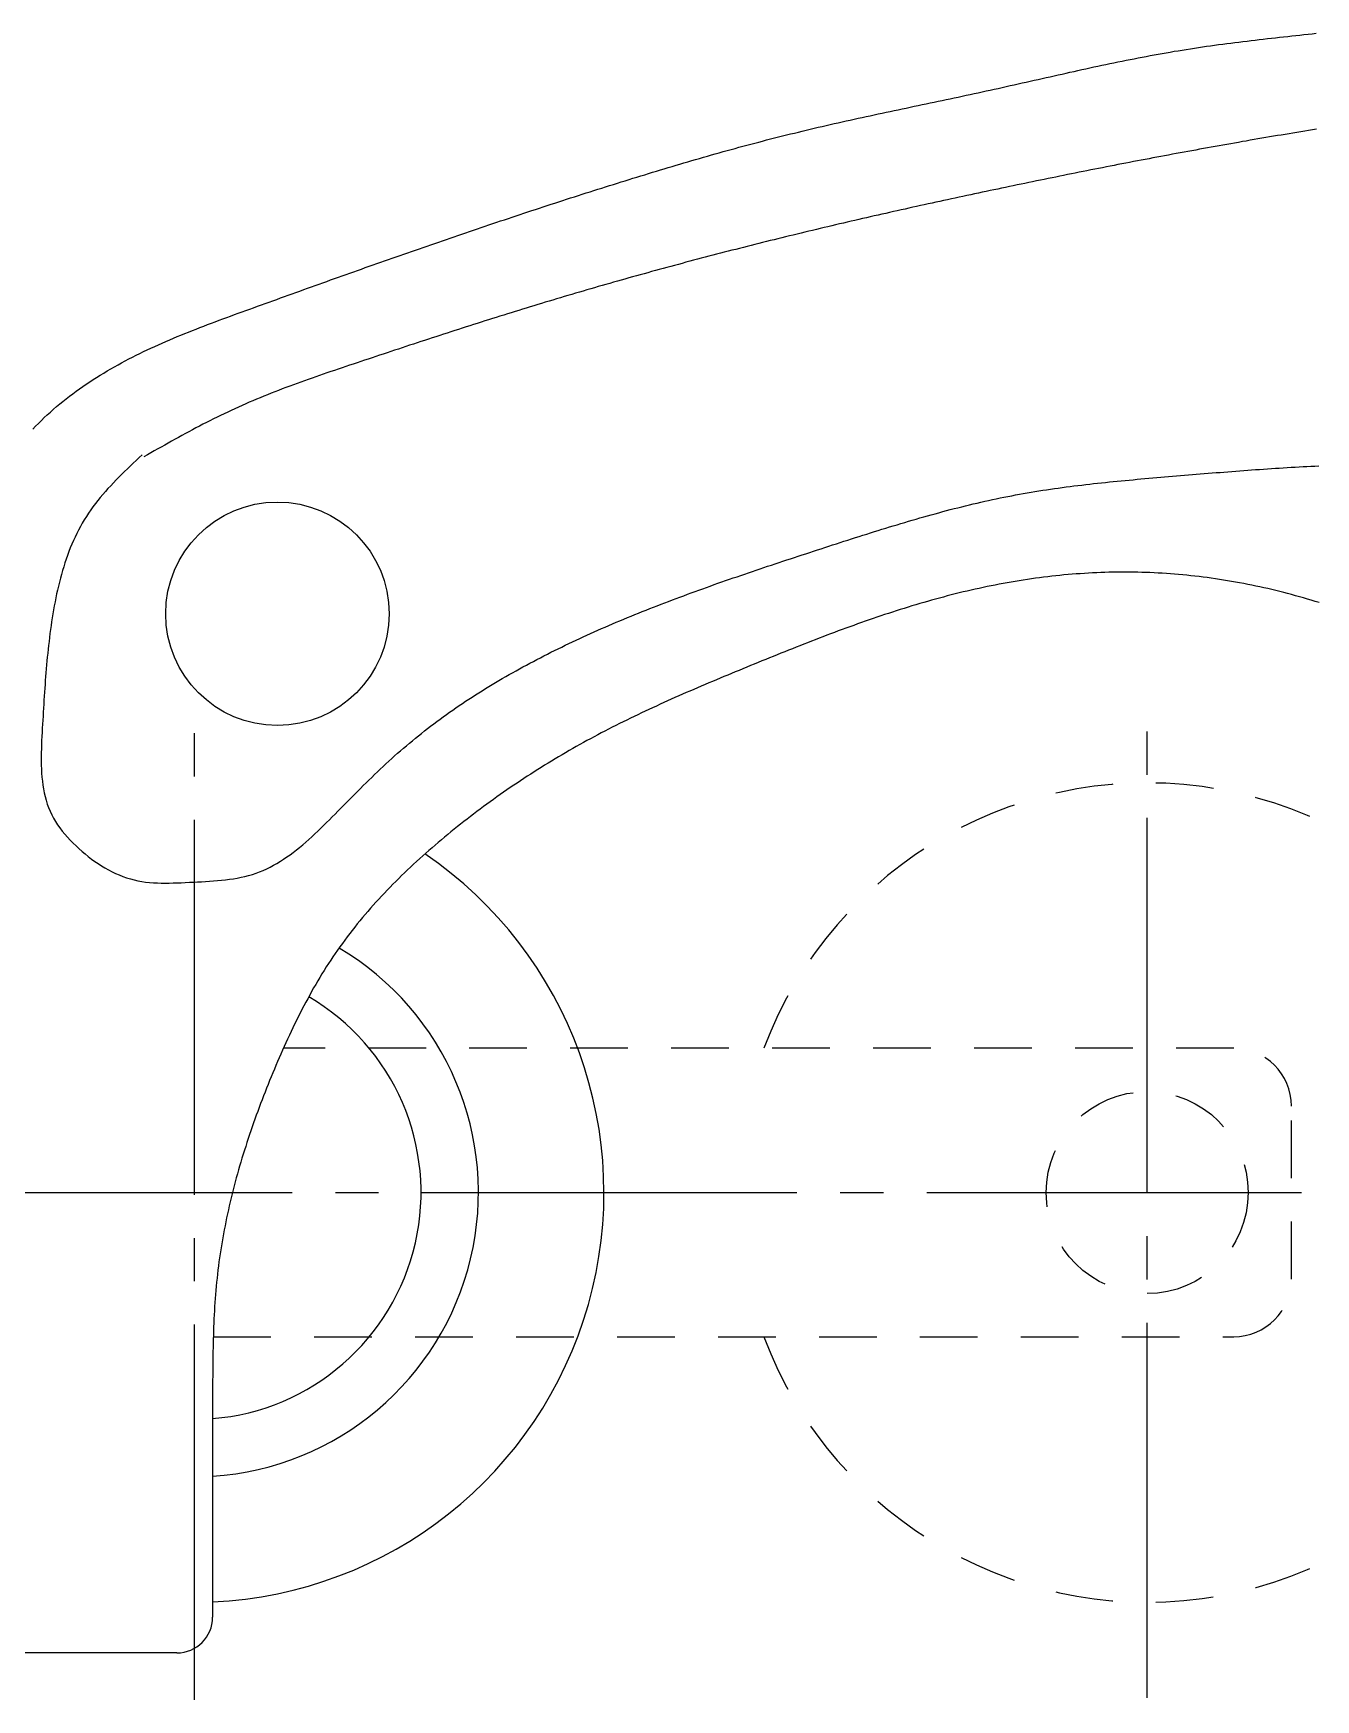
# Model space of a CAD drawing. Extents: x 71 to 290, y 122 to 219.
# Drawn here: x 205.8 to 250.3, y 160.7 to 218.4 of the extents above; entities that cross this region are included whole.
import ezdxf

# ---------------------------------------------------------------- set-up
doc = ezdxf.new("R2010")
doc.units = 0
doc.linetypes.add('CENTER', pattern=[17.5, 13, -1.5, 1.5, -1.5])
doc.linetypes.add('DASHED', pattern=[3.5, 2, -1.5])
doc.layers.get('0').update_dxf_attribs({"linetype": 'CONTINUOUS'})
doc.layers.add('CENTER', color=1, linetype='CENTER')

msp = doc.modelspace()

# ---------------------------------------------------------------- linework, layer by layer
at = {"color": 3, "linetype": 'DASHED'}
for p, q in [((247.459, 183.242), (214.515, 183.242)), ((249.459, 175.242), (249.459, 181.242)), ((212.083, 173.242), (247.459, 173.242))]:
    msp.add_line(p, q, dxfattribs=at)
at = {"linetype": 'CONTINUOUS'}
for p, q in [((212.06, 170.882), (212.06, 163.523)), ((210.824, 162.287), (174.121, 162.287))]:
    msp.add_line(p, q, dxfattribs=at)
for points in [[(205.826, 204.698, 0), (205.923, 204.801, 0), (206.022, 204.903, 0), (206.123, 205.003, 0), (206.225, 205.102, 0), (206.329, 205.199, 0), (206.434, 205.295, 0), (206.541, 205.39, 0), (206.649, 205.483, 0), (206.759, 205.575, 0), (206.87, 205.665, 0), (206.982, 205.754, 0), (207.096, 205.842, 0), (207.21, 205.928, 0), (207.326, 206.013, 0), (207.442, 206.097, 0), (207.56, 206.179, 0), (207.679, 206.26, 0), (207.798, 206.34, 0), (207.919, 206.419, 0), (208.04, 206.496, 0), (208.162, 206.572, 0), (208.284, 206.646, 0), (208.407, 206.719, 0), (208.531, 206.792, 0), (208.655, 206.862, 0), (208.78, 206.932, 0), (208.906, 207, 0), (209.031, 207.068, 0), (209.157, 207.134, 0), (209.284, 207.199, 0), (209.411, 207.263, 0), (209.539, 207.326, 0), (209.666, 207.388, 0), (209.795, 207.449, 0), (209.923, 207.509, 0), (210.052, 207.569, 0), (210.181, 207.627, 0), (210.311, 207.685, 0), (210.441, 207.741, 0), (210.571, 207.798, 0), (210.702, 207.853, 0), (210.832, 207.908, 0), (210.963, 207.962, 0), (211.095, 208.015, 0), (211.226, 208.068, 0), (211.358, 208.12, 0), (211.49, 208.172, 0), (211.622, 208.224, 0), (211.754, 208.274, 0), (211.887, 208.325, 0), (212.019, 208.375, 0), (212.152, 208.425, 0), (212.285, 208.474, 0), (212.418, 208.524, 0), (212.551, 208.573, 0), (212.684, 208.621, 0), (212.817, 208.67, 0), (212.95, 208.718, 0), (213.083, 208.767, 0), (213.217, 208.815, 0), (213.35, 208.864, 0), (213.483, 208.912, 0), (213.617, 208.96, 0), (213.75, 209.008, 0), (213.883, 209.056, 0), (214.017, 209.105, 0), (214.15, 209.153, 0), (214.283, 209.201, 0), (214.417, 209.249, 0), (214.55, 209.297, 0), (214.684, 209.345, 0), (214.817, 209.393, 0), (214.95, 209.441, 0), (215.084, 209.489, 0), (215.217, 209.537, 0), (215.351, 209.585, 0), (215.484, 209.633, 0), (215.618, 209.681, 0), (215.751, 209.728, 0), (215.885, 209.776, 0), (216.018, 209.824, 0), (216.152, 209.872, 0), (216.285, 209.919, 0), (216.419, 209.967, 0), (216.552, 210.014, 0), (216.686, 210.062, 0), (216.82, 210.109, 0), (216.953, 210.157, 0), (217.087, 210.204, 0), (217.22, 210.251, 0), (217.354, 210.299, 0), (217.488, 210.346, 0), (217.621, 210.393, 0), (217.755, 210.44, 0), (217.889, 210.487, 0), (218.023, 210.534, 0), (218.156, 210.581, 0), (218.29, 210.628, 0), (218.424, 210.675, 0), (218.558, 210.722, 0), (218.692, 210.769, 0), (218.825, 210.815, 0), (218.959, 210.862, 0), (219.093, 210.909, 0), (219.227, 210.955, 0), (219.361, 211.002, 0), (219.495, 211.048, 0), (219.629, 211.094, 0), (219.763, 211.141, 0), (219.897, 211.187, 0), (220.031, 211.233, 0), (220.165, 211.279, 0), (220.299, 211.325, 0), (220.433, 211.371, 0), (220.567, 211.417, 0), (220.702, 211.463, 0), (220.836, 211.509, 0), (220.97, 211.554, 0), (221.104, 211.6, 0), (221.238, 211.645, 0), (221.373, 211.691, 0), (221.507, 211.736, 0), (221.641, 211.782, 0), (221.776, 211.827, 0), (221.91, 211.872, 0), (222.045, 211.917, 0), (222.179, 211.962, 0), (222.313, 212.007, 0), (222.448, 212.052, 0), (222.582, 212.097, 0), (222.717, 212.141, 0), (222.852, 212.186, 0), (222.986, 212.23, 0), (223.121, 212.275, 0), (223.255, 212.319, 0), (223.39, 212.363, 0), (223.525, 212.408, 0), (223.66, 212.452, 0), (223.794, 212.496, 0), (223.929, 212.54, 0), (224.064, 212.583, 0), (224.199, 212.627, 0), (224.334, 212.671, 0), (224.469, 212.714, 0), (224.604, 212.758, 0), (224.739, 212.801, 0), (224.874, 212.844, 0), (225.009, 212.887, 0), (225.144, 212.93, 0), (225.279, 212.973, 0), (225.414, 213.016, 0), (225.55, 213.059, 0), (225.685, 213.102, 0), (225.82, 213.144, 0), (225.955, 213.187, 0), (226.091, 213.229, 0), (226.226, 213.271, 0), (226.361, 213.313, 0), (226.497, 213.355, 0), (226.632, 213.397, 0), (226.768, 213.439, 0), (226.904, 213.481, 0), (227.039, 213.522, 0), (227.175, 213.564, 0), (227.311, 213.605, 0), (227.446, 213.646, 0), (227.582, 213.687, 0), (227.718, 213.728, 0), (227.854, 213.768, 0), (227.99, 213.809, 0), (228.126, 213.849, 0), (228.262, 213.89, 0), (228.398, 213.93, 0), (228.534, 213.969, 0), (228.67, 214.009, 0), (228.806, 214.049, 0), (228.942, 214.088, 0), (229.079, 214.127, 0), (229.215, 214.166, 0), (229.351, 214.205, 0), (229.488, 214.243, 0), (229.624, 214.282, 0), (229.761, 214.32, 0), (229.897, 214.358, 0), (230.034, 214.396, 0), (230.171, 214.433, 0), (230.308, 214.47, 0), (230.444, 214.507, 0), (230.581, 214.544, 0), (230.718, 214.581, 0), (230.855, 214.617, 0), (230.992, 214.653, 0), (231.129, 214.689, 0), (231.267, 214.724, 0), (231.404, 214.76, 0), (231.541, 214.795, 0), (231.679, 214.829, 0), (231.816, 214.864, 0), (231.954, 214.898, 0), (232.091, 214.932, 0), (232.229, 214.966, 0), (232.366, 214.999, 0), (232.504, 215.032, 0), (232.642, 215.065, 0), (232.78, 215.098, 0), (232.918, 215.13, 0), (233.056, 215.163, 0), (233.194, 215.195, 0), (233.332, 215.227, 0), (233.47, 215.258, 0), (233.608, 215.29, 0), (233.747, 215.321, 0), (233.885, 215.352, 0), (234.023, 215.383, 0), (234.161, 215.413, 0), (234.3, 215.444, 0), (234.438, 215.475, 0), (234.577, 215.505, 0), (234.715, 215.535, 0), (234.854, 215.565, 0), (234.992, 215.595, 0), (235.131, 215.625, 0), (235.269, 215.655, 0), (235.408, 215.684, 0), (235.547, 215.714, 0), (235.685, 215.744, 0), (235.824, 215.773, 0), (235.963, 215.802, 0), (236.101, 215.832, 0), (236.24, 215.861, 0), (236.379, 215.891, 0), (236.518, 215.92, 0), (236.656, 215.949, 0), (236.795, 215.978, 0), (236.934, 216.008, 0), (237.073, 216.037, 0), (237.211, 216.066, 0), (237.35, 216.096, 0), (237.489, 216.125, 0), (237.628, 216.154, 0), (237.766, 216.184, 0), (237.905, 216.214, 0), (238.044, 216.243, 0), (238.183, 216.273, 0), (238.321, 216.303, 0), (238.46, 216.332, 0), (238.599, 216.362, 0), (238.737, 216.393, 0), (238.876, 216.423, 0), (239.014, 216.453, 0), (239.153, 216.484, 0), (239.292, 216.514, 0), (239.43, 216.545, 0), (239.569, 216.576, 0), (239.707, 216.607, 0), (239.846, 216.637, 0), (239.984, 216.669, 0), (240.123, 216.7, 0), (240.261, 216.731, 0), (240.399, 216.762, 0), (240.538, 216.793, 0), (240.676, 216.824, 0), (240.815, 216.855, 0), (240.953, 216.886, 0), (241.092, 216.918, 0), (241.23, 216.949, 0), (241.369, 216.98, 0), (241.507, 217.01, 0), (241.646, 217.041, 0), (241.784, 217.072, 0), (241.923, 217.103, 0), (242.061, 217.133, 0), (242.2, 217.163, 0), (242.338, 217.194, 0), (242.477, 217.224, 0), (242.616, 217.254, 0), (242.754, 217.283, 0), (242.893, 217.313, 0), (243.032, 217.342, 0), (243.17, 217.371, 0), (243.309, 217.4, 0), (243.448, 217.429, 0), (243.587, 217.457, 0), (243.726, 217.485, 0), (243.865, 217.513, 0), (244.004, 217.541, 0), (244.143, 217.568, 0), (244.282, 217.595, 0), (244.421, 217.621, 0), (244.56, 217.647, 0), (244.7, 217.673, 0), (244.839, 217.699, 0), (244.978, 217.724, 0), (245.118, 217.749, 0), (245.257, 217.773, 0), (245.397, 217.797, 0), (245.537, 217.82, 0), (245.676, 217.843, 0), (245.816, 217.866, 0), (245.956, 217.888, 0), (246.096, 217.91, 0), (246.236, 217.931, 0), (246.376, 217.951, 0), (246.516, 217.972, 0), (246.657, 217.992, 0), (246.797, 218.011, 0), (246.937, 218.03, 0), (247.078, 218.049, 0), (247.218, 218.067, 0), (247.359, 218.085, 0), (247.5, 218.103, 0), (247.64, 218.12, 0), (247.781, 218.138, 0), (247.922, 218.155, 0), (248.062, 218.171, 0), (248.203, 218.188, 0), (248.344, 218.204, 0), (248.485, 218.22, 0), (248.626, 218.236, 0), (248.767, 218.252, 0), (248.908, 218.267, 0), (249.049, 218.283, 0), (249.19, 218.298, 0), (249.331, 218.314, 0), (249.472, 218.329, 0), (249.613, 218.344, 0), (249.754, 218.36, 0), (249.895, 218.375, 0), (250.036, 218.39, 0), (250.177, 218.405, 0), (250.318, 218.421, 0)], [(250.326, 215.095, 0), (250.19, 215.074, 0), (250.055, 215.052, 0), (249.92, 215.03, 0), (249.785, 215.008, 0), (249.65, 214.986, 0), (249.514, 214.964, 0), (249.379, 214.941, 0), (249.244, 214.919, 0), (249.109, 214.896, 0), (248.974, 214.874, 0), (248.839, 214.851, 0), (248.704, 214.828, 0), (248.569, 214.805, 0), (248.434, 214.782, 0), (248.299, 214.759, 0), (248.164, 214.736, 0), (248.029, 214.713, 0), (247.895, 214.689, 0), (247.76, 214.666, 0), (247.625, 214.642, 0), (247.49, 214.618, 0), (247.355, 214.595, 0), (247.22, 214.571, 0), (247.085, 214.547, 0), (246.95, 214.523, 0), (246.816, 214.499, 0), (246.681, 214.474, 0), (246.546, 214.45, 0), (246.411, 214.426, 0), (246.276, 214.401, 0), (246.142, 214.377, 0), (246.007, 214.352, 0), (245.872, 214.327, 0), (245.737, 214.302, 0), (245.603, 214.278, 0), (245.468, 214.253, 0), (245.333, 214.228, 0), (245.198, 214.202, 0), (245.064, 214.177, 0), (244.929, 214.152, 0), (244.794, 214.127, 0), (244.659, 214.101, 0), (244.525, 214.076, 0), (244.39, 214.05, 0), (244.255, 214.024, 0), (244.121, 213.999, 0), (243.986, 213.973, 0), (243.852, 213.947, 0), (243.717, 213.921, 0), (243.582, 213.895, 0), (243.448, 213.869, 0), (243.313, 213.843, 0), (243.179, 213.816, 0), (243.044, 213.79, 0), (242.909, 213.764, 0), (242.775, 213.737, 0), (242.64, 213.711, 0), (242.506, 213.684, 0), (242.371, 213.657, 0), (242.237, 213.63, 0), (242.102, 213.604, 0), (241.968, 213.577, 0), (241.833, 213.55, 0), (241.699, 213.523, 0), (241.564, 213.496, 0), (241.43, 213.468, 0), (241.296, 213.441, 0), (241.161, 213.414, 0), (241.027, 213.387, 0), (240.892, 213.359, 0), (240.758, 213.332, 0), (240.624, 213.304, 0), (240.489, 213.277, 0), (240.355, 213.249, 0), (240.221, 213.221, 0), (240.086, 213.193, 0), (239.952, 213.165, 0), (239.818, 213.138, 0), (239.684, 213.11, 0), (239.549, 213.082, 0), (239.415, 213.053, 0), (239.281, 213.025, 0), (239.147, 212.997, 0), (239.013, 212.969, 0), (238.878, 212.94, 0), (238.744, 212.912, 0), (238.61, 212.884, 0), (238.476, 212.855, 0), (238.342, 212.827, 0), (238.208, 212.798, 0), (238.074, 212.769, 0), (237.94, 212.741, 0), (237.806, 212.712, 0), (237.672, 212.683, 0), (237.538, 212.654, 0), (237.404, 212.625, 0), (237.27, 212.596, 0), (237.136, 212.567, 0), (237.002, 212.537, 0), (236.868, 212.508, 0), (236.734, 212.479, 0), (236.6, 212.449, 0), (236.466, 212.42, 0), (236.332, 212.39, 0), (236.199, 212.361, 0), (236.065, 212.331, 0), (235.931, 212.301, 0), (235.797, 212.271, 0), (235.663, 212.241, 0), (235.53, 212.211, 0), (235.396, 212.181, 0), (235.262, 212.151, 0), (235.128, 212.121, 0), (234.995, 212.09, 0), (234.861, 212.06, 0), (234.728, 212.029, 0), (234.594, 211.999, 0), (234.46, 211.968, 0), (234.327, 211.937, 0), (234.193, 211.906, 0), (234.06, 211.875, 0), (233.926, 211.844, 0), (233.793, 211.813, 0), (233.659, 211.782, 0), (233.526, 211.75, 0), (233.392, 211.719, 0), (233.259, 211.687, 0), (233.125, 211.656, 0), (232.992, 211.624, 0), (232.859, 211.592, 0), (232.725, 211.56, 0), (232.592, 211.528, 0), (232.459, 211.496, 0), (232.326, 211.464, 0), (232.192, 211.431, 0), (232.059, 211.399, 0), (231.926, 211.366, 0), (231.793, 211.334, 0), (231.66, 211.301, 0), (231.526, 211.268, 0), (231.393, 211.235, 0), (231.26, 211.202, 0), (231.127, 211.169, 0), (230.994, 211.136, 0), (230.861, 211.102, 0), (230.728, 211.069, 0), (230.595, 211.035, 0), (230.462, 211.002, 0), (230.329, 210.968, 0), (230.196, 210.934, 0), (230.064, 210.9, 0), (229.931, 210.866, 0), (229.798, 210.832, 0), (229.665, 210.797, 0), (229.532, 210.763, 0), (229.4, 210.728, 0), (229.267, 210.694, 0), (229.134, 210.659, 0), (229.002, 210.624, 0), (228.869, 210.589, 0), (228.736, 210.554, 0), (228.604, 210.519, 0), (228.471, 210.484, 0), (228.339, 210.448, 0), (228.206, 210.413, 0), (228.074, 210.377, 0), (227.942, 210.341, 0), (227.809, 210.306, 0), (227.677, 210.27, 0), (227.545, 210.234, 0), (227.412, 210.197, 0), (227.28, 210.161, 0), (227.148, 210.125, 0), (227.016, 210.088, 0), (226.884, 210.052, 0), (226.752, 210.015, 0), (226.619, 209.978, 0), (226.487, 209.941, 0), (226.355, 209.904, 0), (226.223, 209.867, 0), (226.092, 209.83, 0), (225.96, 209.792, 0), (225.828, 209.755, 0), (225.696, 209.717, 0), (225.564, 209.679, 0), (225.432, 209.641, 0), (225.301, 209.603, 0), (225.169, 209.565, 0), (225.037, 209.527, 0), (224.906, 209.489, 0), (224.774, 209.45, 0), (224.643, 209.412, 0), (224.511, 209.373, 0), (224.38, 209.334, 0), (224.248, 209.295, 0), (224.117, 209.256, 0), (223.986, 209.217, 0), (223.854, 209.178, 0), (223.723, 209.138, 0), (223.592, 209.099, 0), (223.461, 209.059, 0), (223.33, 209.019, 0), (223.198, 208.98, 0), (223.067, 208.94, 0), (222.936, 208.899, 0), (222.805, 208.859, 0), (222.675, 208.819, 0), (222.544, 208.778, 0), (222.413, 208.738, 0), (222.282, 208.697, 0), (222.151, 208.656, 0), (222.02, 208.615, 0), (221.89, 208.574, 0), (221.759, 208.533, 0), (221.628, 208.492, 0), (221.498, 208.451, 0), (221.367, 208.41, 0), (221.237, 208.368, 0), (221.106, 208.326, 0), (220.976, 208.285, 0), (220.845, 208.243, 0), (220.715, 208.201, 0), (220.584, 208.159, 0), (220.454, 208.117, 0), (220.323, 208.075, 0), (220.193, 208.033, 0), (220.062, 207.991, 0), (219.932, 207.948, 0), (219.802, 207.906, 0), (219.671, 207.864, 0), (219.541, 207.821, 0), (219.411, 207.778, 0), (219.281, 207.736, 0), (219.15, 207.693, 0), (219.02, 207.65, 0), (218.89, 207.607, 0), (218.759, 207.564, 0), (218.629, 207.521, 0), (218.499, 207.478, 0), (218.369, 207.435, 0), (218.239, 207.392, 0), (218.108, 207.349, 0), (217.978, 207.306, 0), (217.848, 207.262, 0), (217.718, 207.219, 0), (217.587, 207.176, 0), (217.457, 207.132, 0), (217.327, 207.089, 0), (217.197, 207.045, 0), (217.066, 207.002, 0), (216.936, 206.958, 0), (216.806, 206.914, 0), (216.676, 206.871, 0), (216.546, 206.827, 0), (216.415, 206.783, 0), (216.285, 206.739, 0), (216.155, 206.695, 0), (216.025, 206.65, 0), (215.895, 206.605, 0), (215.765, 206.561, 0), (215.636, 206.515, 0), (215.506, 206.47, 0), (215.377, 206.424, 0), (215.247, 206.378, 0), (215.118, 206.332, 0), (214.989, 206.285, 0), (214.86, 206.238, 0), (214.732, 206.19, 0), (214.603, 206.142, 0), (214.475, 206.094, 0), (214.347, 206.045, 0), (214.219, 205.995, 0), (214.091, 205.945, 0), (213.964, 205.895, 0), (213.837, 205.844, 0), (213.71, 205.792, 0), (213.583, 205.74, 0), (213.457, 205.687, 0), (213.331, 205.633, 0), (213.206, 205.579, 0), (213.08, 205.524, 0), (212.955, 205.468, 0), (212.831, 205.411, 0), (212.706, 205.354, 0), (212.582, 205.296, 0), (212.459, 205.237, 0), (212.335, 205.178, 0), (212.213, 205.117, 0), (212.09, 205.056, 0), (211.968, 204.995, 0), (211.846, 204.932, 0), (211.724, 204.87, 0), (211.602, 204.806, 0), (211.481, 204.742, 0), (211.36, 204.678, 0), (211.239, 204.613, 0), (211.119, 204.548, 0), (210.998, 204.482, 0), (210.878, 204.416, 0), (210.758, 204.35, 0), (210.638, 204.283, 0), (210.518, 204.216, 0), (210.398, 204.149, 0), (210.279, 204.082, 0), (210.159, 204.014, 0), (210.039, 203.947, 0), (209.92, 203.879, 0), (209.801, 203.811, 0), (209.681, 203.744, 0)], [(209.615, 203.81, 0), (209.513, 203.715, 0), (209.412, 203.619, 0), (209.311, 203.524, 0), (209.21, 203.428, 0), (209.11, 203.332, 0), (209.01, 203.235, 0), (208.911, 203.138, 0), (208.813, 203.04, 0), (208.717, 202.942, 0), (208.621, 202.843, 0), (208.526, 202.743, 0), (208.433, 202.642, 0), (208.342, 202.54, 0), (208.252, 202.437, 0), (208.164, 202.332, 0), (208.078, 202.227, 0), (207.995, 202.12, 0), (207.913, 202.011, 0), (207.833, 201.901, 0), (207.756, 201.79, 0), (207.682, 201.677, 0), (207.61, 201.561, 0), (207.541, 201.445, 0), (207.475, 201.326, 0), (207.411, 201.206, 0), (207.35, 201.085, 0), (207.291, 200.961, 0), (207.234, 200.837, 0), (207.179, 200.711, 0), (207.127, 200.584, 0), (207.077, 200.456, 0), (207.029, 200.327, 0), (206.983, 200.197, 0), (206.94, 200.066, 0), (206.898, 199.933, 0), (206.858, 199.801, 0), (206.819, 199.667, 0), (206.783, 199.532, 0), (206.748, 199.397, 0), (206.715, 199.262, 0), (206.683, 199.126, 0), (206.653, 198.989, 0), (206.624, 198.853, 0), (206.597, 198.716, 0), (206.571, 198.578, 0), (206.547, 198.441, 0), (206.523, 198.304, 0), (206.501, 198.166, 0), (206.48, 198.029, 0), (206.459, 197.891, 0), (206.44, 197.754, 0), (206.422, 197.618, 0), (206.405, 197.481, 0), (206.388, 197.345, 0), (206.372, 197.209, 0), (206.357, 197.074, 0), (206.343, 196.938, 0), (206.329, 196.803, 0), (206.316, 196.667, 0), (206.304, 196.532, 0), (206.292, 196.397, 0), (206.281, 196.261, 0), (206.27, 196.126, 0), (206.259, 195.991, 0), (206.249, 195.855, 0), (206.24, 195.719, 0), (206.231, 195.583, 0), (206.222, 195.446, 0), (206.213, 195.309, 0), (206.204, 195.172, 0), (206.196, 195.034, 0), (206.188, 194.896, 0), (206.18, 194.757, 0), (206.172, 194.618, 0), (206.164, 194.478, 0), (206.156, 194.337, 0), (206.148, 194.196, 0), (206.14, 194.054, 0), (206.133, 193.912, 0), (206.127, 193.77, 0), (206.122, 193.628, 0), (206.119, 193.485, 0), (206.117, 193.343, 0), (206.117, 193.202, 0), (206.119, 193.06, 0), (206.124, 192.92, 0), (206.132, 192.78, 0), (206.143, 192.641, 0), (206.157, 192.504, 0), (206.175, 192.367, 0), (206.196, 192.232, 0), (206.222, 192.099, 0), (206.252, 191.967, 0), (206.288, 191.837, 0), (206.328, 191.709, 0), (206.373, 191.583, 0), (206.424, 191.459, 0), (206.481, 191.338, 0), (206.544, 191.219, 0), (206.612, 191.103, 0), (206.686, 190.989, 0), (206.765, 190.878, 0), (206.849, 190.769, 0), (206.937, 190.662, 0), (207.029, 190.557, 0), (207.124, 190.455, 0), (207.223, 190.355, 0), (207.324, 190.257, 0), (207.427, 190.162, 0), (207.533, 190.068, 0), (207.641, 189.977, 0), (207.751, 189.889, 0), (207.862, 189.803, 0), (207.976, 189.721, 0), (208.092, 189.642, 0), (208.21, 189.567, 0), (208.329, 189.495, 0), (208.45, 189.427, 0), (208.573, 189.363, 0), (208.697, 189.304, 0), (208.823, 189.249, 0), (208.95, 189.198, 0), (209.078, 189.153, 0), (209.208, 189.112, 0), (209.339, 189.077, 0), (209.471, 189.048, 0), (209.604, 189.024, 0), (209.737, 189.004, 0), (209.872, 188.99, 0), (210.008, 188.979, 0), (210.144, 188.972, 0), (210.281, 188.968, 0), (210.419, 188.967, 0), (210.557, 188.969, 0), (210.696, 188.972, 0), (210.835, 188.977, 0), (210.975, 188.982, 0), (211.114, 188.989, 0), (211.255, 188.995, 0), (211.395, 189.001, 0), (211.535, 189.008, 0), (211.675, 189.015, 0), (211.815, 189.023, 0), (211.954, 189.031, 0), (212.094, 189.041, 0), (212.232, 189.053, 0), (212.37, 189.066, 0), (212.507, 189.081, 0), (212.644, 189.099, 0), (212.779, 189.119, 0), (212.913, 189.143, 0), (213.046, 189.169, 0), (213.178, 189.199, 0), (213.309, 189.232, 0), (213.437, 189.27, 0), (213.564, 189.312, 0), (213.69, 189.358, 0), (213.814, 189.409, 0), (213.936, 189.464, 0), (214.056, 189.523, 0), (214.175, 189.586, 0), (214.292, 189.652, 0), (214.408, 189.723, 0), (214.522, 189.796, 0), (214.635, 189.873, 0), (214.747, 189.952, 0), (214.857, 190.034, 0), (214.966, 190.119, 0), (215.075, 190.206, 0), (215.182, 190.295, 0), (215.288, 190.386, 0), (215.393, 190.479, 0), (215.497, 190.574, 0), (215.601, 190.67, 0), (215.703, 190.767, 0), (215.805, 190.865, 0), (215.907, 190.963, 0), (216.007, 191.063, 0), (216.107, 191.163, 0), (216.207, 191.263, 0), (216.306, 191.362, 0), (216.405, 191.462, 0), (216.503, 191.562, 0), (216.602, 191.661, 0), (216.7, 191.76, 0), (216.797, 191.859, 0), (216.895, 191.957, 0), (216.992, 192.055, 0), (217.09, 192.152, 0), (217.187, 192.25, 0), (217.285, 192.346, 0), (217.382, 192.443, 0), (217.48, 192.538, 0), (217.577, 192.634, 0), (217.675, 192.728, 0), (217.773, 192.823, 0), (217.872, 192.916, 0), (217.971, 193.01, 0), (218.07, 193.102, 0), (218.169, 193.194, 0), (218.269, 193.285, 0), (218.369, 193.376, 0), (218.47, 193.466, 0), (218.572, 193.555, 0), (218.674, 193.643, 0), (218.777, 193.731, 0), (218.88, 193.818, 0), (218.984, 193.904, 0), (219.088, 193.99, 0), (219.193, 194.075, 0), (219.299, 194.159, 0), (219.405, 194.243, 0), (219.512, 194.325, 0), (219.619, 194.408, 0), (219.727, 194.489, 0), (219.835, 194.57, 0), (219.944, 194.65, 0), (220.053, 194.73, 0), (220.163, 194.809, 0), (220.273, 194.887, 0), (220.384, 194.965, 0), (220.495, 195.042, 0), (220.607, 195.118, 0), (220.719, 195.194, 0), (220.832, 195.269, 0), (220.945, 195.344, 0), (221.059, 195.418, 0), (221.173, 195.491, 0), (221.288, 195.564, 0), (221.403, 195.636, 0), (221.519, 195.708, 0), (221.635, 195.779, 0), (221.751, 195.85, 0), (221.868, 195.92, 0), (221.985, 195.989, 0), (222.103, 196.058, 0), (222.221, 196.126, 0), (222.34, 196.194, 0), (222.458, 196.261, 0), (222.578, 196.328, 0), (222.697, 196.394, 0), (222.818, 196.46, 0), (222.938, 196.525, 0), (223.059, 196.59, 0), (223.18, 196.654, 0), (223.302, 196.718, 0), (223.423, 196.781, 0), (223.546, 196.844, 0), (223.668, 196.906, 0), (223.791, 196.968, 0), (223.914, 197.029, 0), (224.038, 197.09, 0), (224.162, 197.151, 0), (224.286, 197.211, 0), (224.411, 197.27, 0), (224.536, 197.33, 0), (224.661, 197.388, 0), (224.786, 197.447, 0), (224.912, 197.504, 0), (225.038, 197.562, 0), (225.164, 197.619, 0), (225.291, 197.676, 0), (225.417, 197.732, 0), (225.544, 197.788, 0), (225.672, 197.843, 0), (225.799, 197.898, 0), (225.927, 197.953, 0), (226.055, 198.007, 0), (226.183, 198.061, 0), (226.312, 198.115, 0), (226.44, 198.168, 0), (226.569, 198.221, 0), (226.698, 198.274, 0), (226.828, 198.326, 0), (226.957, 198.378, 0), (227.087, 198.43, 0), (227.217, 198.481, 0), (227.347, 198.532, 0), (227.477, 198.583, 0), (227.608, 198.634, 0), (227.738, 198.684, 0), (227.869, 198.734, 0), (228, 198.783, 0), (228.131, 198.832, 0), (228.262, 198.881, 0), (228.393, 198.93, 0), (228.524, 198.979, 0), (228.656, 199.027, 0), (228.787, 199.075, 0), (228.919, 199.123, 0), (229.051, 199.17, 0), (229.183, 199.218, 0), (229.315, 199.265, 0), (229.447, 199.312, 0), (229.579, 199.358, 0), (229.712, 199.405, 0), (229.844, 199.451, 0), (229.976, 199.497, 0), (230.109, 199.543, 0), (230.241, 199.588, 0), (230.374, 199.634, 0), (230.506, 199.679, 0), (230.639, 199.724, 0), (230.772, 199.769, 0), (230.904, 199.814, 0), (231.037, 199.859, 0), (231.17, 199.903, 0), (231.302, 199.948, 0), (231.435, 199.992, 0), (231.568, 200.036, 0), (231.7, 200.08, 0), (231.833, 200.124, 0), (231.966, 200.168, 0), (232.098, 200.212, 0), (232.231, 200.255, 0), (232.363, 200.299, 0), (232.496, 200.342, 0), (232.628, 200.385, 0), (232.761, 200.429, 0), (232.893, 200.472, 0), (233.025, 200.515, 0), (233.158, 200.558, 0), (233.29, 200.601, 0), (233.422, 200.644, 0), (233.554, 200.687, 0), (233.686, 200.729, 0), (233.817, 200.772, 0), (233.949, 200.815, 0), (234.081, 200.857, 0), (234.213, 200.899, 0), (234.344, 200.941, 0), (234.476, 200.983, 0), (234.607, 201.025, 0), (234.739, 201.067, 0), (234.87, 201.108, 0), (235.002, 201.149, 0), (235.133, 201.19, 0), (235.265, 201.231, 0), (235.396, 201.271, 0), (235.528, 201.312, 0), (235.659, 201.352, 0), (235.791, 201.391, 0), (235.922, 201.431, 0), (236.054, 201.47, 0), (236.185, 201.509, 0), (236.317, 201.547, 0), (236.448, 201.585, 0), (236.58, 201.623, 0), (236.712, 201.661, 0), (236.843, 201.698, 0), (236.975, 201.734, 0), (237.107, 201.771, 0), (237.239, 201.807, 0), (237.371, 201.842, 0), (237.503, 201.877, 0), (237.635, 201.912, 0), (237.767, 201.946, 0), (237.899, 201.98, 0), (238.031, 202.013, 0), (238.164, 202.045, 0), (238.296, 202.078, 0), (238.429, 202.109, 0), (238.562, 202.141, 0), (238.695, 202.171, 0), (238.827, 202.201, 0), (238.961, 202.231, 0), (239.094, 202.26, 0), (239.227, 202.288, 0), (239.36, 202.316, 0), (239.494, 202.343, 0), (239.628, 202.37, 0), (239.762, 202.396, 0), (239.896, 202.421, 0), (240.03, 202.446, 0), (240.164, 202.47, 0), (240.299, 202.494, 0), (240.433, 202.516, 0), (240.568, 202.539, 0), (240.703, 202.56, 0), (240.838, 202.582, 0), (240.973, 202.602, 0), (241.108, 202.622, 0), (241.244, 202.642, 0), (241.379, 202.661, 0), (241.515, 202.68, 0), (241.65, 202.698, 0), (241.786, 202.716, 0), (241.922, 202.733, 0), (242.058, 202.75, 0), (242.194, 202.766, 0), (242.33, 202.782, 0), (242.467, 202.798, 0), (242.603, 202.814, 0), (242.739, 202.829, 0), (242.876, 202.843, 0), (243.012, 202.858, 0), (243.149, 202.872, 0), (243.286, 202.886, 0), (243.422, 202.899, 0), (243.559, 202.913, 0), (243.696, 202.926, 0), (243.833, 202.939, 0), (243.97, 202.951, 0), (244.107, 202.964, 0), (244.244, 202.976, 0), (244.381, 202.988, 0), (244.518, 203, 0), (244.655, 203.012, 0), (244.792, 203.024, 0), (244.929, 203.036, 0), (245.066, 203.047, 0), (245.203, 203.059, 0), (245.341, 203.071, 0), (245.478, 203.082, 0), (245.615, 203.093, 0), (245.752, 203.105, 0), (245.889, 203.116, 0), (246.026, 203.128, 0), (246.163, 203.139, 0), (246.3, 203.15, 0), (246.437, 203.161, 0), (246.574, 203.172, 0), (246.711, 203.183, 0), (246.849, 203.194, 0), (246.986, 203.205, 0), (247.123, 203.216, 0), (247.26, 203.227, 0), (247.397, 203.237, 0), (247.534, 203.248, 0), (247.671, 203.258, 0), (247.808, 203.268, 0), (247.945, 203.278, 0), (248.082, 203.288, 0), (248.219, 203.298, 0), (248.356, 203.308, 0), (248.493, 203.317, 0), (248.63, 203.327, 0), (248.767, 203.336, 0), (248.904, 203.345, 0), (249.041, 203.354, 0), (249.178, 203.362, 0), (249.315, 203.371, 0), (249.452, 203.379, 0), (249.589, 203.387, 0), (249.726, 203.395, 0), (249.863, 203.402, 0), (250, 203.41, 0), (250.137, 203.417, 0), (250.274, 203.424, 0), (250.411, 203.431, 0)], [(250.42, 198.69, 0), (250.284, 198.732, 0), (250.149, 198.773, 0), (250.013, 198.813, 0), (249.877, 198.853, 0), (249.74, 198.892, 0), (249.603, 198.93, 0), (249.466, 198.967, 0), (249.329, 199.004, 0), (249.192, 199.039, 0), (249.054, 199.074, 0), (248.916, 199.108, 0), (248.778, 199.141, 0), (248.639, 199.174, 0), (248.501, 199.205, 0), (248.362, 199.236, 0), (248.223, 199.265, 0), (248.084, 199.294, 0), (247.944, 199.322, 0), (247.805, 199.349, 0), (247.665, 199.376, 0), (247.525, 199.401, 0), (247.385, 199.426, 0), (247.244, 199.449, 0), (247.104, 199.472, 0), (246.963, 199.494, 0), (246.823, 199.515, 0), (246.682, 199.536, 0), (246.541, 199.555, 0), (246.4, 199.573, 0), (246.258, 199.591, 0), (246.117, 199.607, 0), (245.976, 199.623, 0), (245.834, 199.638, 0), (245.693, 199.651, 0), (245.551, 199.664, 0), (245.409, 199.676, 0), (245.267, 199.687, 0), (245.125, 199.698, 0), (244.983, 199.707, 0), (244.841, 199.715, 0), (244.699, 199.722, 0), (244.557, 199.729, 0), (244.415, 199.734, 0), (244.273, 199.739, 0), (244.131, 199.742, 0), (243.989, 199.745, 0), (243.847, 199.746, 0), (243.704, 199.747, 0), (243.562, 199.747, 0), (243.42, 199.746, 0), (243.278, 199.743, 0), (243.136, 199.74, 0), (242.994, 199.736, 0), (242.852, 199.731, 0), (242.71, 199.726, 0), (242.568, 199.719, 0), (242.426, 199.711, 0), (242.284, 199.703, 0), (242.142, 199.693, 0), (242, 199.683, 0), (241.859, 199.672, 0), (241.717, 199.66, 0), (241.575, 199.647, 0), (241.434, 199.633, 0), (241.293, 199.618, 0), (241.152, 199.603, 0), (241.01, 199.587, 0), (240.869, 199.569, 0), (240.728, 199.551, 0), (240.588, 199.533, 0), (240.447, 199.513, 0), (240.307, 199.492, 0), (240.166, 199.471, 0), (240.026, 199.449, 0), (239.886, 199.426, 0), (239.746, 199.402, 0), (239.606, 199.378, 0), (239.467, 199.352, 0), (239.327, 199.326, 0), (239.188, 199.299, 0), (239.049, 199.272, 0), (238.91, 199.243, 0), (238.771, 199.214, 0), (238.633, 199.184, 0), (238.494, 199.154, 0), (238.356, 199.122, 0), (238.218, 199.09, 0), (238.081, 199.058, 0), (237.943, 199.024, 0), (237.805, 198.99, 0), (237.668, 198.955, 0), (237.531, 198.92, 0), (237.394, 198.883, 0), (237.257, 198.847, 0), (237.121, 198.809, 0), (236.984, 198.771, 0), (236.848, 198.733, 0), (236.712, 198.694, 0), (236.576, 198.654, 0), (236.44, 198.614, 0), (236.304, 198.573, 0), (236.169, 198.531, 0), (236.033, 198.489, 0), (235.898, 198.447, 0), (235.763, 198.404, 0), (235.628, 198.36, 0), (235.493, 198.317, 0), (235.358, 198.272, 0), (235.224, 198.227, 0), (235.089, 198.182, 0), (234.955, 198.136, 0), (234.821, 198.09, 0), (234.687, 198.043, 0), (234.553, 197.996, 0), (234.419, 197.949, 0), (234.285, 197.901, 0), (234.151, 197.853, 0), (234.018, 197.804, 0), (233.884, 197.755, 0), (233.751, 197.706, 0), (233.618, 197.656, 0), (233.485, 197.606, 0), (233.352, 197.556, 0), (233.219, 197.506, 0), (233.086, 197.455, 0), (232.953, 197.404, 0), (232.82, 197.352, 0), (232.688, 197.301, 0), (232.555, 197.249, 0), (232.423, 197.197, 0), (232.29, 197.145, 0), (232.158, 197.092, 0), (232.026, 197.04, 0), (231.893, 196.987, 0), (231.761, 196.934, 0), (231.629, 196.881, 0), (231.497, 196.827, 0), (231.365, 196.774, 0), (231.234, 196.72, 0), (231.102, 196.667, 0), (230.97, 196.613, 0), (230.838, 196.559, 0), (230.707, 196.505, 0), (230.575, 196.451, 0), (230.443, 196.397, 0), (230.312, 196.342, 0), (230.181, 196.288, 0), (230.049, 196.234, 0), (229.918, 196.179, 0), (229.787, 196.125, 0), (229.655, 196.07, 0), (229.524, 196.015, 0), (229.393, 195.96, 0), (229.262, 195.905, 0), (229.132, 195.849, 0), (229.001, 195.794, 0), (228.87, 195.738, 0), (228.74, 195.682, 0), (228.61, 195.625, 0), (228.479, 195.569, 0), (228.349, 195.512, 0), (228.22, 195.455, 0), (228.09, 195.398, 0), (227.96, 195.34, 0), (227.831, 195.282, 0), (227.702, 195.224, 0), (227.573, 195.165, 0), (227.444, 195.106, 0), (227.315, 195.047, 0), (227.186, 194.987, 0), (227.058, 194.927, 0), (226.93, 194.867, 0), (226.802, 194.806, 0), (226.675, 194.745, 0), (226.547, 194.683, 0), (226.42, 194.621, 0), (226.293, 194.559, 0), (226.166, 194.496, 0), (226.04, 194.432, 0), (225.913, 194.368, 0), (225.788, 194.304, 0), (225.662, 194.239, 0), (225.536, 194.173, 0), (225.411, 194.107, 0), (225.286, 194.041, 0), (225.162, 193.974, 0), (225.037, 193.906, 0), (224.913, 193.838, 0), (224.79, 193.769, 0), (224.666, 193.7, 0), (224.543, 193.63, 0), (224.42, 193.559, 0), (224.298, 193.488, 0), (224.176, 193.417, 0), (224.054, 193.345, 0), (223.932, 193.272, 0), (223.811, 193.199, 0), (223.69, 193.125, 0), (223.569, 193.051, 0), (223.449, 192.976, 0), (223.329, 192.901, 0), (223.209, 192.825, 0), (223.09, 192.748, 0), (222.97, 192.671, 0), (222.852, 192.593, 0), (222.733, 192.515, 0), (222.615, 192.437, 0), (222.497, 192.357, 0), (222.38, 192.277, 0), (222.263, 192.197, 0), (222.146, 192.116, 0), (222.029, 192.035, 0), (221.913, 191.953, 0), (221.798, 191.87, 0), (221.682, 191.787, 0), (221.567, 191.703, 0), (221.452, 191.619, 0), (221.338, 191.534, 0), (221.224, 191.449, 0), (221.11, 191.363, 0), (220.997, 191.276, 0), (220.884, 191.189, 0), (220.771, 191.102, 0), (220.659, 191.014, 0), (220.547, 190.925, 0), (220.435, 190.836, 0), (220.324, 190.746, 0), (220.213, 190.656, 0), (220.103, 190.565, 0), (219.993, 190.473, 0), (219.884, 190.381, 0), (219.775, 190.288, 0), (219.667, 190.195, 0), (219.559, 190.101, 0), (219.452, 190.007, 0), (219.345, 189.912, 0), (219.239, 189.816, 0), (219.133, 189.72, 0), (219.028, 189.623, 0), (218.923, 189.525, 0), (218.82, 189.427, 0), (218.717, 189.328, 0), (218.614, 189.229, 0), (218.512, 189.129, 0), (218.411, 189.028, 0), (218.311, 188.927, 0), (218.211, 188.825, 0), (218.112, 188.723, 0), (218.014, 188.62, 0), (217.916, 188.516, 0), (217.82, 188.411, 0), (217.724, 188.306, 0), (217.629, 188.2, 0), (217.535, 188.094, 0), (217.442, 187.987, 0), (217.349, 187.879, 0), (217.258, 187.771, 0), (217.167, 187.662, 0), (217.077, 187.552, 0), (216.988, 187.441, 0), (216.9, 187.33, 0), (216.813, 187.218, 0), (216.728, 187.106, 0), (216.643, 186.993, 0), (216.559, 186.879, 0), (216.476, 186.764, 0), (216.394, 186.649, 0), (216.313, 186.532, 0), (216.233, 186.416, 0), (216.155, 186.298, 0), (216.077, 186.18, 0), (216.001, 186.061, 0), (215.925, 185.941, 0), (215.851, 185.821, 0), (215.777, 185.7, 0), (215.705, 185.579, 0), (215.634, 185.457, 0), (215.563, 185.334, 0), (215.493, 185.21, 0), (215.425, 185.087, 0), (215.357, 184.962, 0), (215.29, 184.837, 0), (215.224, 184.712, 0), (215.158, 184.586, 0), (215.094, 184.459, 0), (215.03, 184.332, 0), (214.967, 184.205, 0), (214.904, 184.077, 0), (214.842, 183.949, 0), (214.781, 183.821, 0), (214.721, 183.692, 0), (214.661, 183.563, 0), (214.602, 183.433, 0), (214.543, 183.303, 0), (214.485, 183.173, 0), (214.427, 183.043, 0), (214.37, 182.912, 0), (214.313, 182.781, 0), (214.257, 182.65, 0), (214.201, 182.518, 0), (214.146, 182.387, 0), (214.091, 182.255, 0), (214.037, 182.122, 0), (213.984, 181.99, 0), (213.931, 181.858, 0), (213.878, 181.725, 0), (213.826, 181.592, 0), (213.775, 181.458, 0), (213.724, 181.325, 0), (213.674, 181.191, 0), (213.624, 181.057, 0), (213.575, 180.923, 0), (213.526, 180.789, 0), (213.479, 180.654, 0), (213.431, 180.52, 0), (213.385, 180.385, 0), (213.339, 180.25, 0), (213.294, 180.114, 0), (213.249, 179.979, 0), (213.206, 179.843, 0), (213.163, 179.707, 0), (213.12, 179.571, 0), (213.078, 179.435, 0), (213.038, 179.299, 0), (212.997, 179.162, 0), (212.958, 179.025, 0), (212.919, 178.888, 0), (212.881, 178.751, 0), (212.844, 178.614, 0), (212.808, 178.477, 0), (212.772, 178.339, 0), (212.738, 178.201, 0), (212.704, 178.063, 0), (212.671, 177.925, 0), (212.638, 177.787, 0), (212.607, 177.649, 0), (212.576, 177.51, 0), (212.547, 177.371, 0), (212.518, 177.233, 0), (212.49, 177.094, 0), (212.463, 176.955, 0), (212.437, 176.815, 0), (212.412, 176.676, 0), (212.388, 176.536, 0), (212.364, 176.397, 0), (212.342, 176.257, 0), (212.321, 176.117, 0), (212.3, 175.977, 0), (212.281, 175.837, 0), (212.263, 175.697, 0), (212.245, 175.557, 0), (212.229, 175.416, 0), (212.213, 175.275, 0), (212.199, 175.135, 0), (212.185, 174.994, 0), (212.173, 174.853, 0), (212.161, 174.712, 0), (212.15, 174.571, 0), (212.14, 174.43, 0), (212.131, 174.289, 0), (212.122, 174.147, 0), (212.115, 174.006, 0), (212.107, 173.865, 0), (212.101, 173.723, 0), (212.095, 173.581, 0), (212.09, 173.44, 0), (212.085, 173.298, 0), (212.081, 173.156, 0), (212.077, 173.014, 0), (212.074, 172.872, 0), (212.071, 172.73, 0), (212.069, 172.588, 0), (212.067, 172.446, 0), (212.065, 172.304, 0), (212.064, 172.162, 0), (212.063, 172.02, 0), (212.062, 171.878, 0), (212.061, 171.736, 0), (212.061, 171.593, 0), (212.061, 171.451, 0), (212.06, 171.309, 0), (212.06, 171.167, 0), (212.06, 171.024, 0), (212.06, 170.882, 0)]]:
    msp.add_polyline3d(points)
msp.add_circle((214.306, 198.303), 3.873, dxfattribs=at)
at = {"color": 3, "linetype": 'DASHED'}
msp.add_circle((244.459, 178.242), 3.5, dxfattribs=at)
for centre, radius, start, end in [((244.459, 178.242), 14.2, 200.61659, 159.38341), ((247.459, 181.242), 2, 0, 90), ((247.459, 175.242), 2, 270, 0)]:
    msp.add_arc(centre, radius, start, end, dxfattribs=at)
at = {"color": 7, "linetype": 'CONTINUOUS'}
msp.add_arc((211.427, 178.242), 14.2, 272.55773, 55.74489, dxfattribs=at)
at = {"linetype": 'CONTINUOUS'}
for centre, radius, start, end in [((211.427, 178.242), 9.848, 273.6895, 59.38485), ((211.427, 178.242), 7.859, 274.62498, 59.69904), ((210.824, 163.523), 1.236, 270, 0)]:
    msp.add_arc(centre, radius, start, end, dxfattribs=at)
at = {"layer": 'CENTER', "color": 1, "linetype": 'CENTER'}
for p, q in [((211.427, 160.666), (211.427, 194.887)), ((244.459, 160.726), (244.459, 194.947)), ((131.815, 178.242), (290.108, 178.242))]:
    msp.add_line(p, q, dxfattribs=at)

doc.saveas('drawing.dxf')
